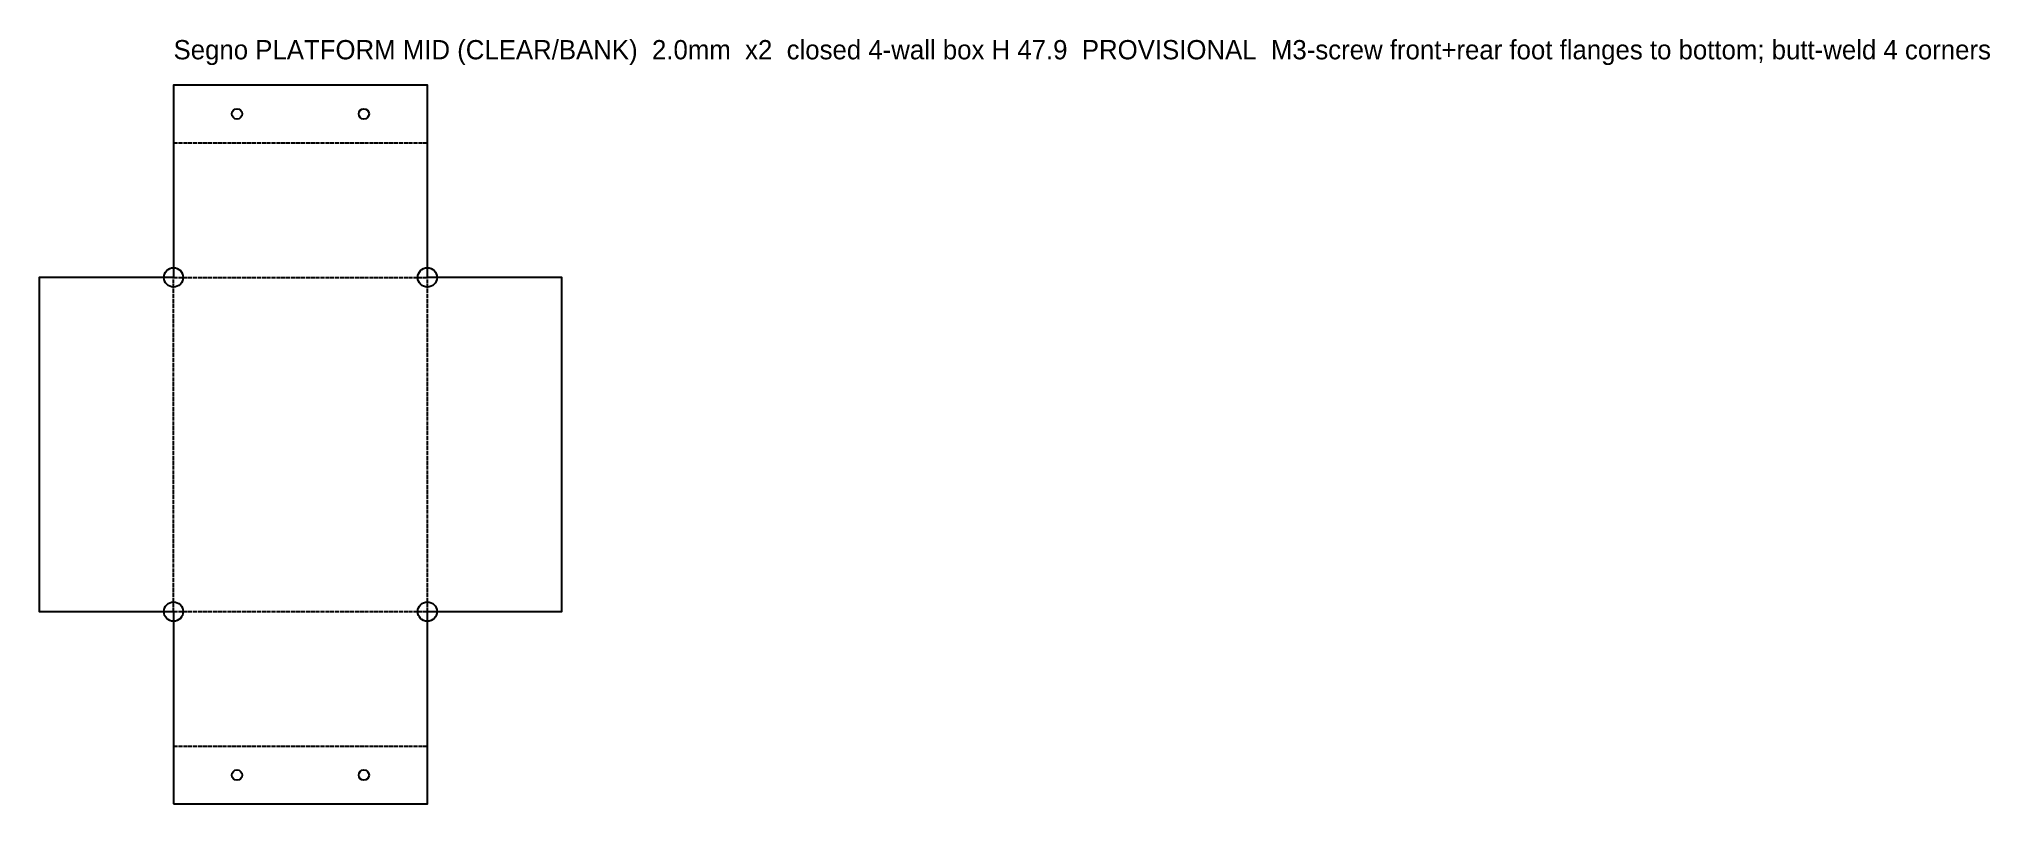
# Model space of a CAD drawing. Header units: millimetres. Extents: x 0 to 607, y 0 to 238.
import ezdxf

# ---------------------------------------------------------------- set-up
doc = ezdxf.new("R2010")
doc.units = ezdxf.units.MM
doc.linetypes.add('DASHED', pattern=[1.524, 1.27, -0.254])
for name, color, linetype in [('BEND', 4, 'DASHED'), ('CUT', 7, 'Continuous'), ('NOTE', 8, 'Continuous')]:
    doc.layers.add(name, color=color, linetype=linetype)

msp = doc.modelspace()

# ---------------------------------------------------------------- linework, layer by layer
at = {"layer": 'BEND'}
for points in [[(41.87, 205.74), (120.87, 205.74)], [(41.87, 163.87), (120.87, 163.87)], [(41.87, 59.87), (41.87, 163.87)], [(120.87, 59.87), (120.87, 163.87)], [(41.87, 59.87), (120.87, 59.87)], [(41.87, 18), (120.87, 18)]]:
    msp.add_lwpolyline(points, dxfattribs=at)
at = {"layer": 'CUT'}
msp.add_lwpolyline([(41.87, 0), (120.87, 0), (120.87, 59.87), (162.74, 59.87), (162.74, 163.87), (120.87, 163.87), (120.87, 223.74), (41.87, 223.74), (41.87, 163.87), (0, 163.87), (0, 59.87), (41.87, 59.87)], close=True, dxfattribs=at)
for centre, radius in [((61.62, 214.74), 1.6), ((101.12, 214.74), 1.6), ((41.87, 163.87), 3), ((120.87, 163.87), 3), ((41.87, 59.87), 3), ((120.87, 59.87), 3), ((61.62, 9), 1.6), ((101.12, 9), 1.6)]:
    msp.add_circle(centre, radius, dxfattribs=at)

# ---------------------------------------------------------------- texts
at = {"layer": 'NOTE'}
msp.add_text('Segno PLATFORM MID (CLEAR/BANK)  2.0mm  x2  closed 4-wall box H 47.9  PROVISIONAL  M3-screw front+rear foot flanges to bottom; butt-weld 4 corners', height=6, dxfattribs=at).set_placement((41.87, 231.74))

doc.saveas('drawing.dxf')
